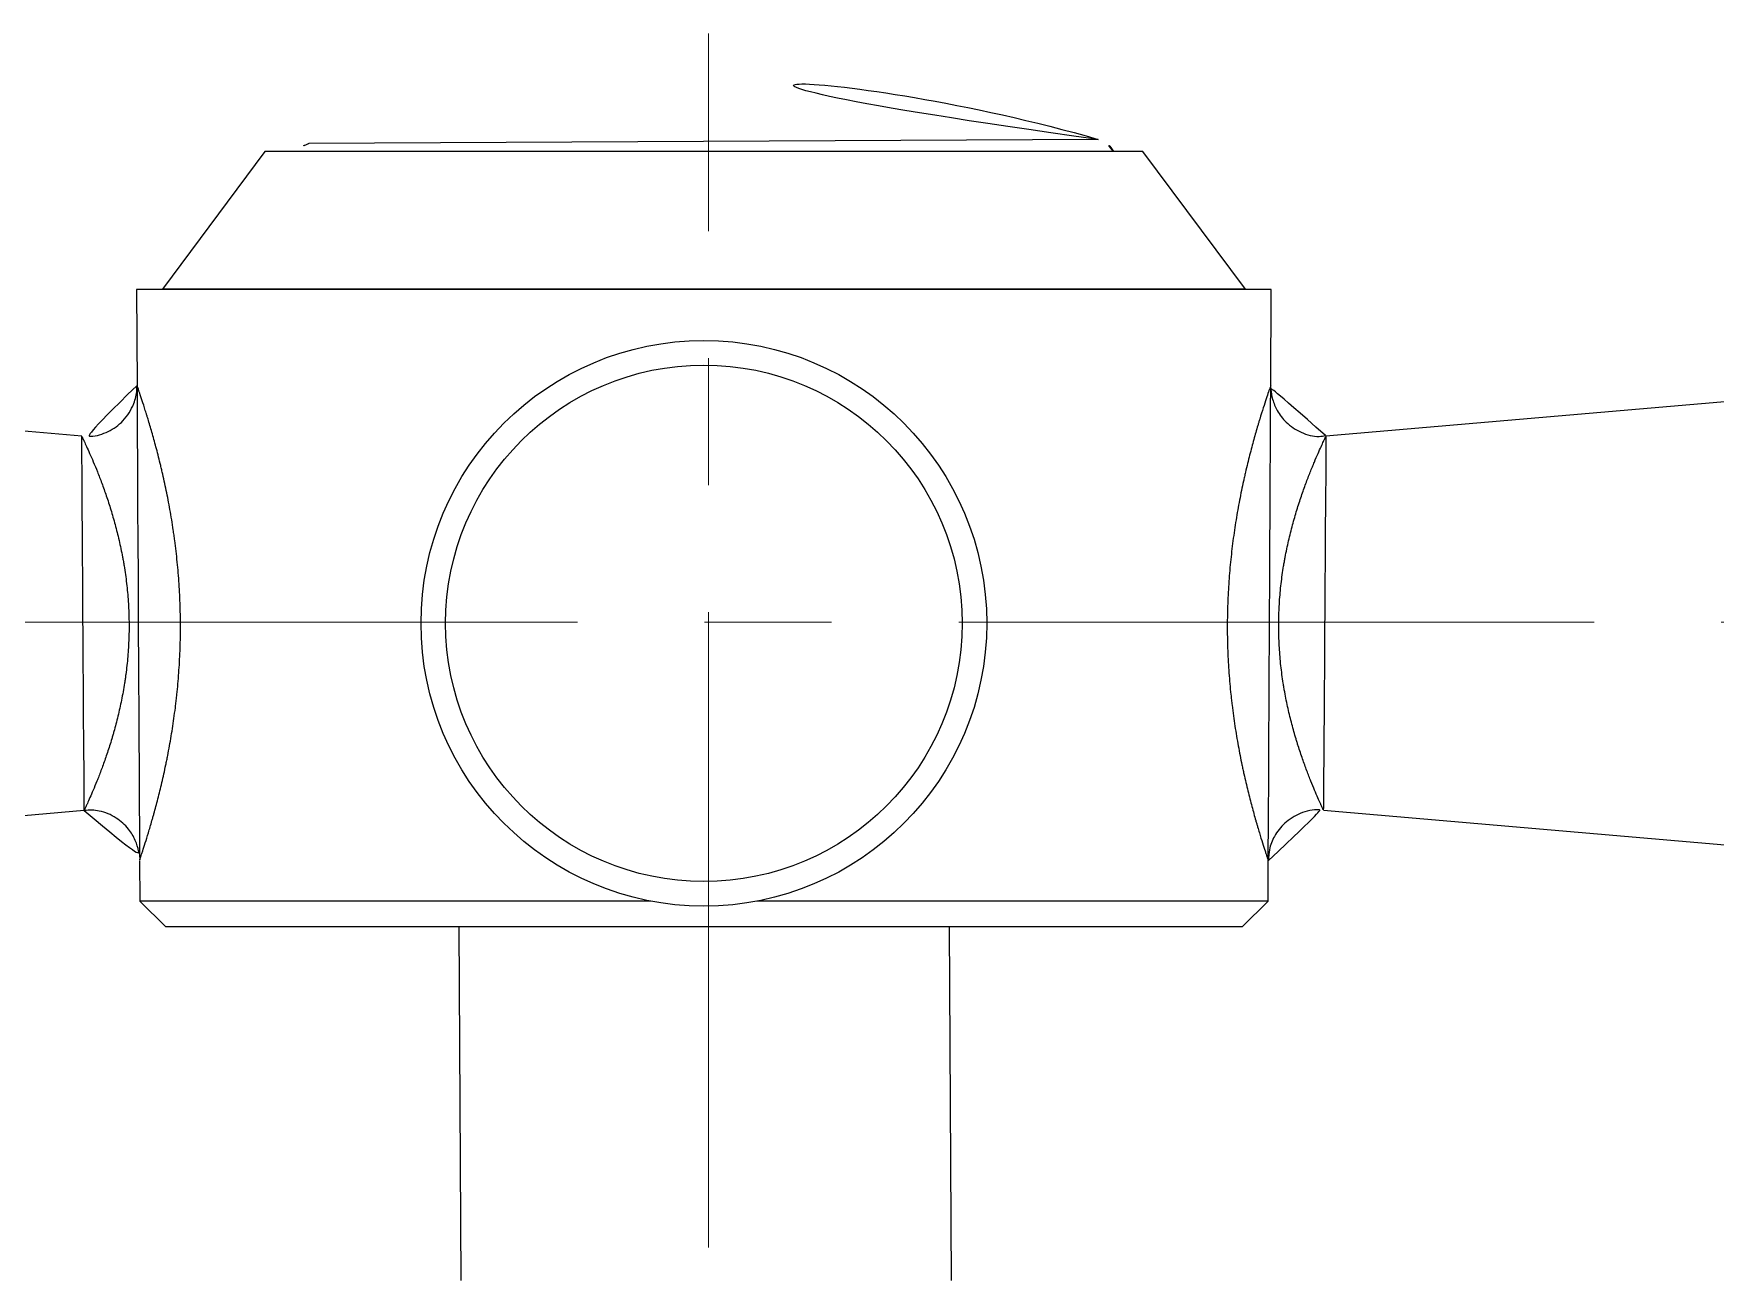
# Model space of a CAD drawing. Extents: x 16296677672 to 16296678106, y -37409616503 to -37409616185.
# Drawn here: x 16296677913.92 to 16296677947.01, y -37409616349.19 to -37409616324.66 of the extents above; entities that cross this region are included whole.
import ezdxf

# ---------------------------------------------------------------- set-up
doc = ezdxf.new("R2010")
doc.units = 0
doc.header["$LTSCALE"] = 10
doc.header["$MEASUREMENT"] = 0
doc.linetypes.add('CENTER', pattern=[2, 1.25, -0.25, 0.25, -0.25])
doc.layers.add('DIM & TEXT', color=4, linetype='CONTINUOUS', lineweight=9)
doc.layers.add('DWG', color=7, linetype='CONTINUOUS')

msp = doc.modelspace()

# ---------------------------------------------------------------- linework, layer by layer
at = {"layer": 'DIM & TEXT', "color": 1, "linetype": 'CENTER'}
for p, q in [((16296677927.197321, -37409616448.54734), (16296677927.197321, -37409616324.663651)), ((16296677892.119711, -37409616336.243134), (16296677962.27494, -37409616336.243134))]:
    msp.add_line(p, q, dxfattribs=at)
at = {"layer": 'DWG', "color": 0}
for p, q in [((16296677934.86533, -37409616326.744904), (16296677919.337999, -37409616326.82621)), ((16296677918.470551, -37409616326.985298), (16296677916.4527, -37409616329.692459)), ((16296677918.97854, -37409616326.982643), (16296677918.470551, -37409616326.985298)), ((16296677935.74231, -37409616326.985298), (16296677918.470551, -37409616326.985298)), ((16296677935.23432, -37409616326.982643), (16296677918.97854, -37409616326.982643)), ((16296677935.74231, -37409616326.985298), (16296677935.23432, -37409616326.982643)), ((16296677937.76016, -37409616329.692459), (16296677935.74231, -37409616326.985298)), ((16296677916.4527, -37409616329.692459), (16296677915.9447, -37409616329.695122)), ((16296677915.9447, -37409616329.695122), (16296677915.95463, -37409616331.591278)), ((16296677938.26816, -37409616329.695122), (16296677915.9447, -37409616329.695122)), ((16296677937.76016, -37409616329.692459), (16296677916.4527, -37409616329.692459)), ((16296677938.26816, -37409616329.695122), (16296677937.76016, -37409616329.692459)), ((16296677938.258209, -37409616331.595123), (16296677938.26816, -37409616329.695122)), ((16296677914.871281, -37409616332.585564), (16296677893.088949, -37409616330.700951)), ((16296677961.123911, -37409616330.700951), (16296677939.339149, -37409616332.585777)), ((16296677893.088949, -37409616341.830673), (16296677914.9177, -37409616339.942039)), ((16296677939.29405, -37409616339.94194), (16296677961.123911, -37409616341.830673)), ((16296677916.00354, -37409616340.931633), (16296677916.007721, -37409616341.7304)), ((16296677938.205139, -37409616341.7304), (16296677938.20933, -37409616340.930206)), ((16296677916.007721, -37409616341.7304), (16296677916.51837, -37409616342.235733)), ((16296677926.055441, -37409616341.7304), (16296677916.007721, -37409616341.7304)), ((16296677938.205139, -37409616341.7304), (16296677928.157419, -37409616341.7304)), ((16296677937.69449, -37409616342.235733), (16296677938.205139, -37409616341.7304)), ((16296677937.69449, -37409616342.235733), (16296677916.51837, -37409616342.235733)), ((16296677922.28653, -37409616342.235992), (16296677922.32296, -37409616349.193748)), ((16296677931.97509, -37409616349.193626), (16296677931.93866, -37409616342.235832))]:
    msp.add_line(p, q, dxfattribs=at)
for radius in [5.564859, 5.08091]:
    msp.add_circle((16296677927.10643, -37409616336.265808), radius, dxfattribs=at)
for centre, radius, start, end in [((16296677927.23942, -37409616353.095619), 27.432, 73.8596391, 106.740444), ((16296677934.72411, -37409616327.23288), 0.508, 29.5126039, 73.8596391), ((16296677919.48432, -37409616327.312683), 0.508, 106.740444, 139.4836468)]:
    msp.add_arc(centre, radius, start, end, dxfattribs=at)
for points, knots in [([(16296677915.94936, -37409616331.591118), (16296677915.951599, -37409616331.619041), (16296677915.955, -37409616331.73877), (16296677915.89023, -37409616331.988297), (16296677915.705139, -37409616332.288353), (16296677915.39727, -37409616332.508331), (16296677915.103769, -37409616332.597542), (16296677914.928699, -37409616332.583588), (16296677914.872009, -37409616332.573532)], [0, 0, 0, 0, 0.050657932, 0.218854572, 0.460413935, 0.678171444, 0.897403199, 1, 1, 1, 1]), ([(16296677915.95459, -37409616331.583801), (16296677915.954599, -37409616331.583817), (16296677915.954781, -37409616331.584343), (16296677915.956579, -37409616331.589531), (16296677915.96093, -37409616331.602058), (16296677915.97172, -37409616331.633377), (16296677915.976021, -37409616331.645912), (16296677915.98354, -37409616331.667877), (16296677915.986219, -37409616331.675743), (16296677915.99193, -37409616331.692513), (16296677915.99497, -37409616331.701447), (16296677916.0109, -37409616331.748459), (16296677916.026131, -37409616331.79377), (16296677916.060841, -37409616331.898888), (16296677916.08033, -37409616331.958687), (16296677916.112289, -37409616332.058983), (16296677916.1234, -37409616332.094177), (16296677916.14069, -37409616332.149628), (16296677916.146549, -37409616332.168549), (16296677916.158489, -37409616332.207283), (16296677916.16456, -37409616332.227119), (16296677916.19523, -37409616332.327957), (16296677916.220831, -37409616332.414268), (16296677916.27338, -37409616332.597504), (16296677916.300329, -37409616332.694443), (16296677916.35483, -37409616332.898643), (16296677916.382389, -37409616333.005928), (16296677916.416759, -37409616333.146561), (16296677916.423639, -37409616333.175034), (16296677916.4373, -37409616333.232368), (16296677916.457689, -37409616333.319023), (16296677916.477711, -37409616333.407623), (16296677916.517151, -37409616333.587349), (16296677916.542629, -37409616333.710564), (16296677916.59133, -37409616333.963654), (16296677916.614559, -37409616334.093521), (16296677916.647209, -37409616334.293419), (16296677916.65774, -37409616334.360893), (16296677916.67292, -37409616334.463409), (16296677916.68284, -37409616334.532227), (16296677916.692301, -37409616334.601631), (16296677916.706129, -37409616334.706146), (16296677916.71487, -37409616334.776497), (16296677916.73126, -37409616334.917648), (16296677916.738911, -37409616334.988487), (16296677916.76017, -37409616335.201859), (16296677916.784031, -37409616335.488533), (16296677916.79837, -37409616335.779518), (16296677916.805361, -37409616335.99942), (16296677916.80707, -37409616336.072998), (16296677916.808661, -37409616336.183777), (16296677916.809031, -37409616336.220833), (16296677916.80945, -37409616336.294823), (16296677916.8095, -37409616336.331757), (16296677916.80892, -37409616336.516113), (16296677916.802851, -37409616336.809052), (16296677916.78693, -37409616337.098083), (16296677916.766319, -37409616337.385132), (16296677916.75366, -37409616337.527672), (16296677916.735069, -37409616337.704597), (16296677916.731211, -37409616337.739922), (16296677916.723261, -37409616337.810112), (16296677916.71097, -37409616337.914833), (16296677916.69763, -37409616338.017883), (16296677916.66967, -37409616338.221786), (16296677916.649309, -37409616338.35482), (16296677916.60577, -37409616338.615082), (16296677916.582581, -37409616338.742317), (16296677916.552179, -37409616338.897667), (16296677916.54603, -37409616338.928551), (16296677916.5336, -37409616338.989937), (16296677916.527309, -37409616339.020493), (16296677916.508329, -37409616339.111259), (16296677916.495529, -37409616339.17057), (16296677916.45681, -37409616339.344963), (16296677916.43059, -37409616339.45649), (16296677916.378059, -37409616339.670128), (16296677916.351749, -37409616339.772217), (16296677916.31278, -37409616339.918083), (16296677916.29987, -37409616339.965469), (16296677916.280701, -37409616340.034683), (16296677916.27434, -37409616340.057442), (16296677916.2617, -37409616340.102318), (16296677916.255409, -37409616340.124458), (16296677916.22439, -37409616340.232887), (16296677916.200741, -37409616340.312897), (16296677916.156441, -37409616340.459503), (16296677916.13578, -37409616340.5261), (16296677916.098129, -37409616340.6455), (16296677916.081141, -37409616340.698303), (16296677916.062639, -37409616340.755112), (16296677916.05908, -37409616340.766006), (16296677916.05224, -37409616340.786873), (16296677916.048981, -37409616340.796806), (16296677916.03969, -37409616340.824966), (16296677916.03417, -37409616340.841637), (16296677916.0196, -37409616340.885406), (16296677916.012581, -37409616340.906288), (16296677916.00514, -37409616340.928391), (16296677916.003519, -37409616340.933167), (16296677916.00355, -37409616340.933113)], [0, 0, 0, 0, 0.007664221, 0.007664221, 0.038912734, 0.038912734, 0.054536991, 0.054536991, 0.062349119, 0.062349119, 0.070161248, 0.070161248, 0.101409761, 0.101409761, 0.132658275, 0.132658275, 0.148282531, 0.148282531, 0.15609466, 0.15609466, 0.163906788, 0.163906788, 0.195155301, 0.195155301, 0.226403815, 0.226403815, 0.257652328, 0.257652328, 0.265464456, 0.265464456, 0.273276585, 0.288900841, 0.288900841, 0.320149355, 0.320149355, 0.351397868, 0.351397868, 0.367022125, 0.367022125, 0.374834253, 0.382646382, 0.382646382, 0.398270638, 0.398270638, 0.413894895, 0.413894895, 0.445143408, 0.476391922, 0.476391922, 0.492016178, 0.492016178, 0.499828307, 0.499828307, 0.507640435, 0.507640435, 0.538888948, 0.570137462, 0.570137462, 0.601385975, 0.601385975, 0.609198104, 0.609198104, 0.617010232, 0.632634489, 0.632634489, 0.663883002, 0.663883002, 0.695131515, 0.695131515, 0.702943644, 0.702943644, 0.710755772, 0.710755772, 0.726380029, 0.726380029, 0.757628542, 0.757628542, 0.788877055, 0.788877055, 0.804501312, 0.804501312, 0.812313441, 0.812313441, 0.820125569, 0.820125569, 0.851374082, 0.851374082, 0.882622596, 0.882622596, 0.913871109, 0.913871109, 0.921683237, 0.921683237, 0.929495366, 0.929495366, 0.945119622, 0.945119622, 0.976368136, 0.976368136, 1, 1, 1, 1]), ([(16296677938.20932, -37409616340.933113), (16296677938.209299, -37409616340.933067), (16296677938.20772, -37409616340.928383), (16296677938.200399, -37409616340.906647), (16296677938.193411, -37409616340.885857), (16296677938.1789, -37409616340.842293), (16296677938.173401, -37409616340.825684), (16296677938.16416, -37409616340.797653), (16296677938.16091, -37409616340.787773), (16296677938.1541, -37409616340.766983), (16296677938.15053, -37409616340.756073), (16296677938.13205, -37409616340.699303), (16296677938.11504, -37409616340.646477), (16296677938.07732, -37409616340.526863), (16296677938.056601, -37409616340.46006), (16296677938.02323, -37409616340.349663), (16296677938.01173, -37409616340.31115), (16296677937.993959, -37409616340.250816), (16296677937.987949, -37409616340.230293), (16296677937.97578, -37409616340.188362), (16296677937.96961, -37409616340.166977), (16296677937.93858, -37409616340.05851), (16296677937.913, -37409616339.966423), (16296677937.861099, -37409616339.772186), (16296677937.83478, -37409616339.670052), (16296677937.782129, -37409616339.45591), (16296677937.75581, -37409616339.343918), (16296677937.72336, -37409616339.197701), (16296677937.71689, -37409616339.168121), (16296677937.704069, -37409616339.10862), (16296677937.68499, -37409616339.018784), (16296677937.666439, -37409616338.927147), (16296677937.63015, -37409616338.74157), (16296677937.607031, -37409616338.614738), (16296677937.56357, -37409616338.35495), (16296677937.543221, -37409616338.221992), (16296677937.51523, -37409616338.017883), (16296677937.506321, -37409616337.949074), (16296677937.49366, -37409616337.844658), (16296677937.48955, -37409616337.809608), (16296677937.48159, -37409616337.739326), (16296677937.477739, -37409616337.704117), (16296677937.459221, -37409616337.527779), (16296677937.4466, -37409616337.385696), (16296677937.426029, -37409616337.099609), (16296677937.41012, -37409616336.811562), (16296677937.403999, -37409616336.519623), (16296677937.40324, -37409616336.299156), (16296677937.403629, -37409616336.225418), (16296677937.40518, -37409616336.114433), (16296677937.405861, -37409616336.077423), (16296677937.407551, -37409616336.003639), (16296677937.408541, -37409616335.966827), (16296677937.41433, -37409616335.783157), (16296677937.42861, -37409616335.491837), (16296677937.45237, -37409616335.20546), (16296677937.480579, -37409616334.921547), (16296677937.49691, -37409616334.78083), (16296677937.5245, -37409616334.571663), (16296677937.534161, -37409616334.502678), (16296677937.554279, -37409616334.366386), (16296677937.56476, -37409616334.299049), (16296677937.59729, -37409616334.099388), (16296677937.620461, -37409616333.969429), (16296677937.66917, -37409616333.715782), (16296677937.6947, -37409616333.592087), (16296677937.727711, -37409616333.44149), (16296677937.73436, -37409616333.411568), (16296677937.74777, -37409616333.352127), (16296677937.75453, -37409616333.322594), (16296677937.77487, -37409616333.234894), (16296677937.788509, -37409616333.177689), (16296677937.8295, -37409616333.009804), (16296677937.856939, -37409616332.902847), (16296677937.91131, -37409616332.698891), (16296677937.93825, -37409616332.601891), (16296677937.97773, -37409616332.464104), (16296677937.99073, -37409616332.419472), (16296677938.00993, -37409616332.354507), (16296677938.016279, -37409616332.333183), (16296677938.02886, -37409616332.291222), (16296677938.035101, -37409616332.270554), (16296677938.0658, -37409616332.169533), (16296677938.088869, -37409616332.095734), (16296677938.131439, -37409616331.962067), (16296677938.15093, -37409616331.902206), (16296677938.185711, -37409616331.796852), (16296677938.200991, -37409616331.751343), (16296677938.21703, -37409616331.703987), (16296677938.220079, -37409616331.695007), (16296677938.22587, -37409616331.678001), (16296677938.22859, -37409616331.670013), (16296677938.236231, -37409616331.64769), (16296677938.24061, -37409616331.634949), (16296677938.2516, -37409616331.603027), (16296677938.25728, -37409616331.586647), (16296677938.25827, -37409616331.583794), (16296677938.25827, -37409616331.583801)], [0, 0, 0, 0, 0.023104627, 0.023104627, 0.054342503, 0.054342503, 0.06996144, 0.06996144, 0.077770909, 0.077770909, 0.085580378, 0.085580378, 0.116818253, 0.116818253, 0.148056128, 0.148056128, 0.163675066, 0.163675066, 0.171484535, 0.171484535, 0.179294004, 0.179294004, 0.210531879, 0.210531879, 0.241769754, 0.241769754, 0.273007629, 0.273007629, 0.280817098, 0.280817098, 0.288626567, 0.304245505, 0.304245505, 0.33548338, 0.33548338, 0.366721255, 0.366721255, 0.382340193, 0.382340193, 0.390149662, 0.390149662, 0.39795913, 0.39795913, 0.429197006, 0.429197006, 0.460434881, 0.491672756, 0.491672756, 0.507291694, 0.507291694, 0.515101163, 0.515101163, 0.522910631, 0.522910631, 0.554148507, 0.585386382, 0.585386382, 0.616624257, 0.616624257, 0.632243195, 0.632243195, 0.647862132, 0.647862132, 0.679100008, 0.679100008, 0.710337883, 0.710337883, 0.718147352, 0.718147352, 0.725956821, 0.725956821, 0.741575758, 0.741575758, 0.772813633, 0.772813633, 0.804051509, 0.804051509, 0.819670446, 0.819670446, 0.827479915, 0.827479915, 0.835289384, 0.835289384, 0.866527259, 0.866527259, 0.897765134, 0.897765134, 0.92900301, 0.92900301, 0.936812478, 0.936812478, 0.944621947, 0.944621947, 0.960240885, 0.960240885, 0.99147876, 1, 1, 1, 1]), ([(16296677939.33713, -37409616332.5728), (16296677939.295099, -37409616332.581841), (16296677939.134661, -37409616332.603333), (16296677938.85041, -37409616332.523392), (16296677938.566099, -37409616332.336746), (16296677938.38299, -37409616332.098167), (16296677938.291401, -37409616331.872414), (16296677938.258459, -37409616331.705231), (16296677938.25984, -37409616331.616867), (16296677938.26103, -37409616331.595497)], [0, 0, 0, 0, 0.07716734, 0.297278894, 0.517723366, 0.692007509, 0.838075073, 0.961018289, 1, 1, 1, 1]), ([(16296677914.91736, -37409616339.94207), (16296677914.917339, -37409616339.942108), (16296677914.92061, -37409616339.935059), (16296677914.93186, -37409616339.910767), (16296677914.94598, -37409616339.879997), (16296677914.954069, -37409616339.862328), (16296677914.963671, -37409616339.841179), (16296677914.970409, -37409616339.826286), (16296677914.973949, -37409616339.818451), (16296677914.992371, -37409616339.777542), (16296677915.00943, -37409616339.739258), (16296677915.04755, -37409616339.652161), (16296677915.0686, -37409616339.603363), (16296677915.11408, -37409616339.495438), (16296677915.1385, -37409616339.436333), (16296677915.170759, -37409616339.355927), (16296677915.177299, -37409616339.339523), (16296677915.19054, -37409616339.306053), (16296677915.19725, -37409616339.288963), (16296677915.217529, -37409616339.236931), (16296677915.23123, -37409616339.20121), (16296677915.272779, -37409616339.091042), (16296677915.301041, -37409616339.013573), (16296677915.357941, -37409616338.8507), (16296677915.38658, -37409616338.765297), (16296677915.429239, -37409616338.631119), (16296677915.4505, -37409616338.562508), (16296677915.471531, -37409616338.491547), (16296677915.485479, -37409616338.443733), (16296677915.492439, -37409616338.419533), (16296677915.52684, -37409616338.297798), (16296677915.553329, -37409616338.197662), (16296677915.6035, -37409616337.991867), (16296677915.62719, -37409616337.886223), (16296677915.671, -37409616337.669197), (16296677915.69112, -37409616337.557831), (16296677915.71353, -37409616337.414833), (16296677915.71788, -37409616337.386009), (16296677915.72625, -37409616337.328278), (16296677915.73831, -37409616337.241493), (16296677915.748899, -37409616337.154099), (16296677915.768021, -37409616336.978539), (16296677915.788059, -37409616336.742371), (16296677915.79645, -37409616336.501961), (16296677915.797831, -37409616336.350327), (16296677915.79792, -37409616336.319946), (16296677915.797689, -37409616336.259018), (16296677915.79739, -37409616336.228439), (16296677915.795879, -37409616336.137039), (16296677915.7941, -37409616336.076424), (16296677915.786501, -37409616335.895462), (16296677915.770361, -37409616335.656616), (16296677915.743, -37409616335.42247), (16296677915.718571, -37409616335.248589), (16296677915.70978, -37409616335.190933), (16296677915.69566, -37409616335.104858), (16296677915.69079, -37409616335.076218), (16296677915.68078, -37409616335.019257), (16296677915.675631, -37409616334.990936), (16296677915.659809, -37409616334.906387), (16296677915.64871, -37409616334.850548), (16296677915.625681, -37409616334.7407), (16296677915.613741, -37409616334.686623), (16296677915.576811, -37409616334.526817), (16296677915.550699, -37409616334.423523), (16296677915.49629, -37409616334.223122), (16296677915.468, -37409616334.126007), (16296677915.42448, -37409616333.984932), (16296677915.4098, -37409616333.938667), (16296677915.380159, -37409616333.847687), (16296677915.365191, -37409616333.802887), (16296677915.32045, -37409616333.672119), (16296677915.290739, -37409616333.58931), (16296677915.2323, -37409616333.432213), (16296677915.203569, -37409616333.35791), (16296677915.14782, -37409616333.217857), (16296677915.1208, -37409616333.1521), (16296677915.069241, -37409616333.029488), (16296677915.045099, -37409616332.973572), (16296677915.000719, -37409616332.872513), (16296677914.980459, -37409616332.827339), (16296677914.944389, -37409616332.747871), (16296677914.92857, -37409616332.713577), (16296677914.911961, -37409616332.677856), (16296677914.9088, -37409616332.671066), (16296677914.90283, -37409616332.658287), (16296677914.8944, -37409616332.640289), (16296677914.887569, -37409616332.625793), (16296677914.87606, -37409616332.601402), (16296677914.869671, -37409616332.587982), (16296677914.86841, -37409616332.585312), (16296677914.86841, -37409616332.585312)], [0, 0, 0, 0, 0.021361546, 0.052602425, 0.052602425, 0.068222865, 0.076033085, 0.076033085, 0.083843304, 0.083843304, 0.115084183, 0.115084183, 0.146325063, 0.146325063, 0.177565942, 0.177565942, 0.185376161, 0.185376161, 0.193186381, 0.193186381, 0.208806821, 0.208806821, 0.2400477, 0.2400477, 0.271288579, 0.271288579, 0.286909018, 0.294719238, 0.294719238, 0.302529458, 0.302529458, 0.333770337, 0.333770337, 0.365011216, 0.365011216, 0.396252095, 0.396252095, 0.404062315, 0.404062315, 0.411872535, 0.427492974, 0.427492974, 0.458733853, 0.489974732, 0.489974732, 0.497784952, 0.497784952, 0.505595172, 0.505595172, 0.521215611, 0.521215611, 0.552456491, 0.58369737, 0.58369737, 0.599317809, 0.599317809, 0.607128029, 0.607128029, 0.614938249, 0.614938249, 0.630558688, 0.630558688, 0.646179128, 0.646179128, 0.677420007, 0.677420007, 0.708660886, 0.708660886, 0.724281325, 0.724281325, 0.739901765, 0.739901765, 0.771142644, 0.771142644, 0.802383523, 0.802383523, 0.833624402, 0.833624402, 0.864865281, 0.864865281, 0.89610616, 0.89610616, 0.927347039, 0.927347039, 0.935157259, 0.935157259, 0.942967479, 0.958587918, 0.958587918, 0.989828798, 1, 1, 1, 1]), ([(16296677939.34445, -37409616332.585312), (16296677939.34446, -37409616332.585297), (16296677939.343081, -37409616332.588203), (16296677939.33634, -37409616332.602379), (16296677939.324579, -37409616332.627296), (16296677939.319929, -37409616332.637161), (16296677939.311899, -37409616332.654297), (16296677939.309031, -37409616332.660423), (16296677939.302971, -37409616332.673409), (16296677939.29978, -37409616332.680267), (16296677939.28302, -37409616332.716316), (16296677939.267111, -37409616332.750839), (16296677939.230909, -37409616332.83065), (16296677939.210609, -37409616332.875954), (16296677939.166201, -37409616332.977173), (16296677939.14208, -37409616333.033073), (16296677939.10346, -37409616333.125023), (16296677939.090151, -37409616333.157066), (16296677939.063101, -37409616333.223183), (16296677939.04932, -37409616333.257294), (16296677939.007401, -37409616333.36277), (16296677938.97864, -37409616333.437248), (16296677938.920271, -37409616333.594421), (16296677938.89065, -37409616333.677116), (16296677938.84614, -37409616333.807449), (16296677938.831289, -37409616333.851936), (16296677938.801649, -37409616333.943077), (16296677938.78684, -37409616333.989807), (16296677938.743111, -37409616334.131889), (16296677938.714741, -37409616334.229523), (16296677938.66032, -37409616334.430649), (16296677938.63426, -37409616334.534126), (16296677938.58522, -37409616334.747177), (16296677938.56225, -37409616334.85675), (16296677938.53598, -37409616334.997757), (16296677938.530849, -37409616335.026138), (16296677938.52091, -37409616335.083), (16296677938.506451, -37409616335.168533), (16296677938.49337, -37409616335.254807), (16296677938.469139, -37409616335.428329), (16296677938.441971, -37409616335.662323), (16296677938.425989, -37409616335.901657), (16296677938.419781, -37409616336.052994), (16296677938.41872, -37409616336.083351), (16296677938.417, -37409616336.144234), (16296677938.41633, -37409616336.174812), (16296677938.414921, -37409616336.266243), (16296677938.414761, -37409616336.326897), (16296677938.41659, -37409616336.508102), (16296677938.42514, -37409616336.74752), (16296677938.44524, -37409616336.982727), (16296677938.470751, -37409616337.215874), (16296677938.486219, -37409616337.331413), (16296677938.50869, -37409616337.47451), (16296677938.51334, -37409616337.503052), (16296677938.52289, -37409616337.559639), (16296677938.53759, -37409616337.643929), (16296677938.5534, -37409616337.726448), (16296677938.586321, -37409616337.889221), (16296677938.61002, -37409616337.994713), (16296677938.66011, -37409616338.199867), (16296677938.686501, -37409616338.299553), (16296677938.72756, -37409616338.444763), (16296677938.741489, -37409616338.492447), (16296677938.76269, -37409616338.562881), (16296677938.7698, -37409616338.586182), (16296677938.78404, -37409616338.632172), (16296677938.819719, -37409616338.745789), (16296677938.855631, -37409616338.852783), (16296677938.9126, -37409616339.015747), (16296677938.940849, -37409616339.093109), (16296677938.98229, -37409616339.20295), (16296677939.002781, -37409616339.256317), (16296677939.02282, -37409616339.30732), (16296677939.03606, -37409616339.34079), (16296677939.042641, -37409616339.357277), (16296677939.075041, -37409616339.438004), (16296677939.099541, -37409616339.497269), (16296677939.145109, -37409616339.605362), (16296677939.166189, -37409616339.65419), (16296677939.20429, -37409616339.741203), (16296677939.221319, -37409616339.779381), (16296677939.23966, -37409616339.820107), (16296677939.24317, -37409616339.827881), (16296677939.249861, -37409616339.842644), (16296677939.25938, -37409616339.863609), (16296677939.267389, -37409616339.881126), (16296677939.28138, -37409616339.911598), (16296677939.28797, -37409616339.925827), (16296677939.29421, -37409616339.939301), (16296677939.295481, -37409616339.942017), (16296677939.2955, -37409616339.94207)], [0, 0, 0, 0, 0.011156013, 0.042395159, 0.042395159, 0.058014732, 0.058014732, 0.065824518, 0.065824518, 0.073634304, 0.073634304, 0.10487345, 0.10487345, 0.136112595, 0.136112595, 0.167351741, 0.167351741, 0.182971313, 0.182971313, 0.198590886, 0.198590886, 0.229830032, 0.229830032, 0.261069177, 0.261069177, 0.27668875, 0.27668875, 0.292308323, 0.292308323, 0.323547468, 0.323547468, 0.354786614, 0.354786614, 0.386025759, 0.386025759, 0.393835545, 0.393835545, 0.401645332, 0.417264905, 0.417264905, 0.44850405, 0.479743196, 0.479743196, 0.487552982, 0.487552982, 0.495362768, 0.495362768, 0.510982341, 0.510982341, 0.542221486, 0.573460632, 0.573460632, 0.604699777, 0.604699777, 0.612509564, 0.612509564, 0.62031935, 0.635938923, 0.635938923, 0.667178068, 0.667178068, 0.698417214, 0.698417214, 0.714036787, 0.714036787, 0.721846573, 0.721846573, 0.729656359, 0.760895505, 0.760895505, 0.79213465, 0.79213465, 0.807754223, 0.815564009, 0.815564009, 0.823373796, 0.823373796, 0.854612941, 0.854612941, 0.885852087, 0.885852087, 0.917091232, 0.917091232, 0.924901019, 0.924901019, 0.932710805, 0.948330378, 0.948330378, 0.979569523, 0.979569523, 1, 1, 1, 1]), ([(16296677914.91732, -37409616339.950241), (16296677915.0189, -37409616339.937889), (16296677915.23575, -37409616339.94355), (16296677915.546579, -37409616340.074417), (16296677915.784361, -37409616340.289223), (16296677915.92491, -37409616340.522881), (16296677915.9909, -37409616340.737503), (16296677916.003389, -37409616340.870888), (16296677916.003639, -37409616340.931923)], [0, 0, 0, 0, 0.179252274, 0.398769448, 0.595030526, 0.754978174, 0.890203389, 1, 1, 1, 1]), ([(16296677938.216761, -37409616340.930748), (16296677938.21381, -37409616340.858681), (16296677938.225599, -37409616340.695976), (16296677938.3267, -37409616340.43631), (16296677938.52854, -37409616340.176857), (16296677938.83663, -37409616339.989067), (16296677939.115061, -37409616339.91996), (16296677939.266529, -37409616339.944641), (16296677939.29257, -37409616339.950241)], [0, 0, 0, 0, 0.128805103, 0.299627209, 0.500000339, 0.718663241, 0.951828254, 1, 1, 1, 1])]:
    msp.add_open_spline(points, degree=3, knots=knots, dxfattribs=at)

doc.saveas('drawing.dxf')
